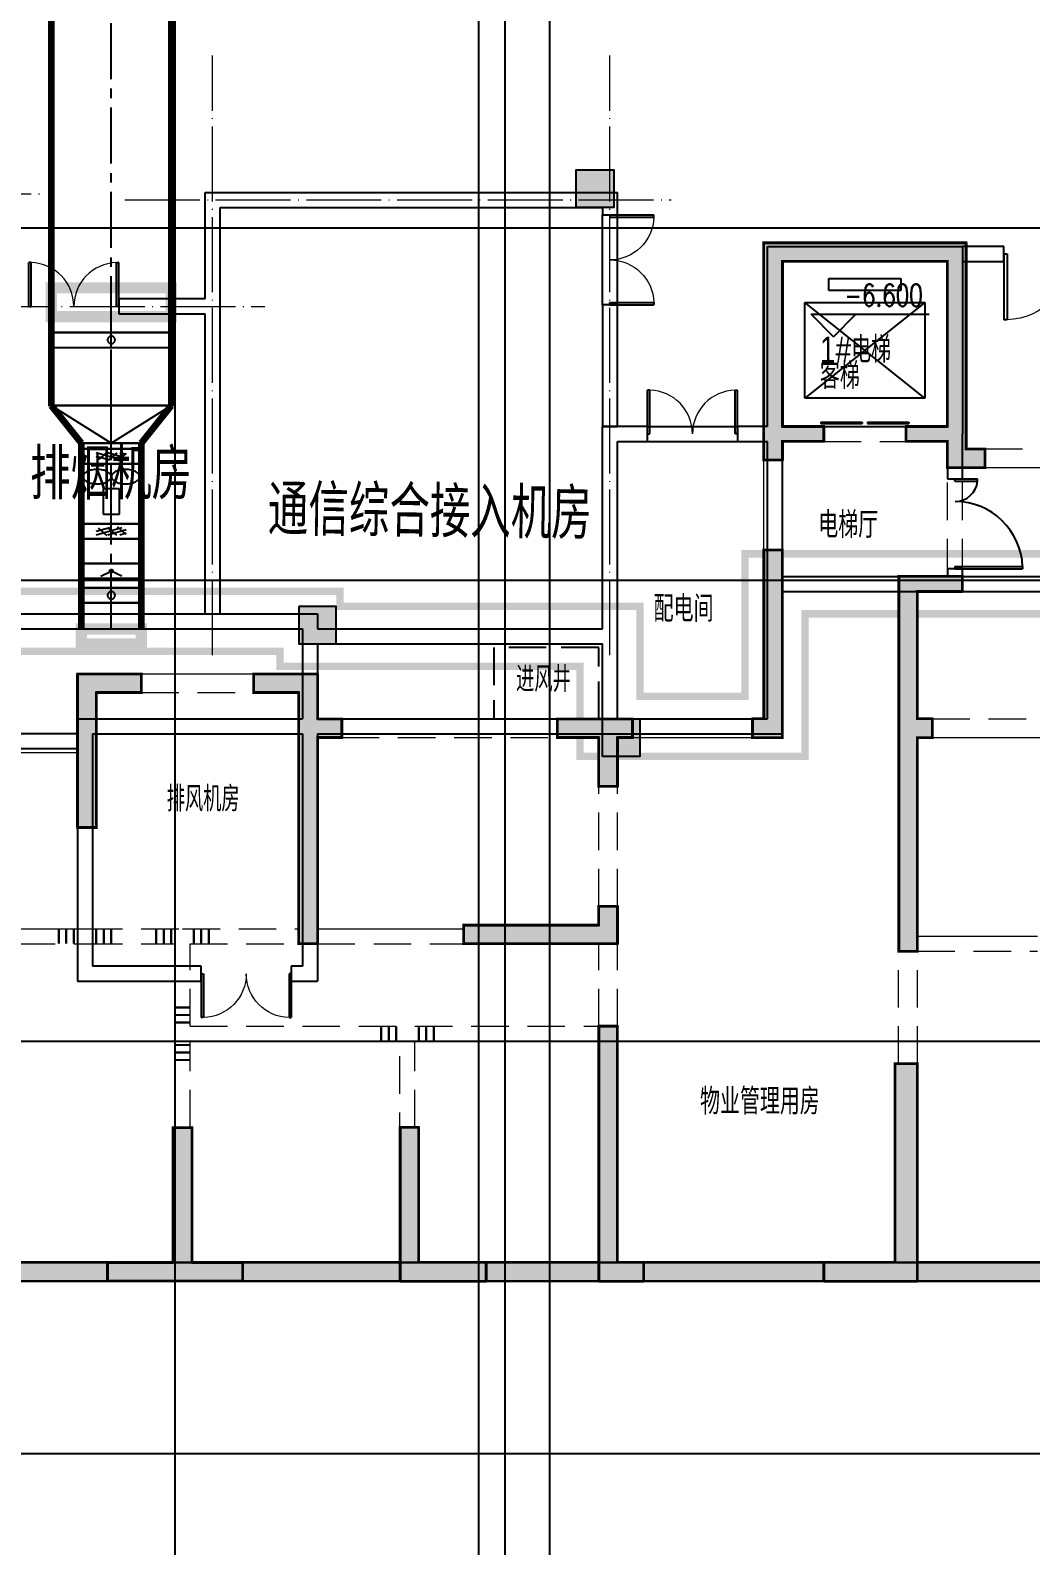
# Model space of a CAD drawing. Extents: x 369444 to 684549, y -549309 to 575337.
# Drawn here: x 491944 to 505285, y 63930 to 84140 of the extents above; entities that cross this region are included whole.
import ezdxf

# ---------------------------------------------------------------- set-up
doc = ezdxf.new("R2010")
doc.units = 0
doc.header["$LTSCALE"] = 1000
doc.header["$MEASUREMENT"] = 0
for name, pattern in [('__DASH', [0.35, 0.25, -0.1]), ('CENTER2', [1.125, 0.75, -0.125, 0.125, -0.125]), ('DASH', [0.35, 0.25, -0.1]), ('DASHED', [0.75, 0.5, -0.25]), ('DOTE', [2.42, 2, -0.2, 0.02, -0.2])]:
    doc.linetypes.add(name, pattern=pattern)
for name, color, linetype in [('BEAM_CON', 4, 'Continuous'), ('BEAM_SE', 144, 'DASHED'), ('COLUMN', 9, 'Continuous'), ('DIM', 3, 'Continuous'), ('DIM_ELEV', 3, 'Continuous'), ('DOTE', 1, 'Continuous'), ('DUCT-排烟中心线', 5, 'CENTER2'), ('DUCT-排烟法兰', 4, 'Continuous'), ('DUCT-排烟管', 2, 'Continuous'), ('DUCT-排烟管端线', 4, 'Continuous'), ('DUCT-排烟阀门', 7, 'Continuous'), ('EVTR', 2, 'Continuous'), ('HS-A-轮廓线-地下室', 3, 'DASH'), ('PUB_HATCH', 8, 'Continuous'), ('PUB_TEXT', 7, 'Continuous'), ('WALL', 9, 'Continuous'), ('WINDOW', 4, 'Continuous'), ('剪力墙', 3, 'Continuous'), ('文字', 2, 'Continuous'), ('构造柱', 6, 'Continuous'), ('防火分区线', 7, 'Continuous'), ('颜洞口', 1, 'Continuous'), ('风井', 7, 'Continuous'), ('风管标注', 3, 'Continuous')]:
    doc.layers.add(name, color=color, linetype=linetype)
for name, color, linetype, lineweight in [('DOTE2', 122, 'DOTE', 9), ('S_ConcWall', 3, 'Continuous', 35), ('S_SubBeamHoop', 1, 'Continuous', 40), ('TEXT', 7, 'Continuous', 13)]:
    doc.layers.add(name, color=color, linetype=linetype, lineweight=lineweight)
doc.styles.add('_HZTXT', font='txt.shx', dxfattribs={"width": 0.8, "bigfont": 'HZTXT.shx'})
doc.styles.add('_TCH_DIM', font='SIMPLEX', dxfattribs={"bigfont": 'GBCBIG'})
doc.styles.add('HNSJY', font='hnsjy-07.shx', dxfattribs={"width": 0.8, "bigfont": 'hnsjy-hz.shx'})
doc.styles.get("Standard").update_dxf_attribs({"font": 'gbenor.shx', "bigfont": 'gbcbig.shx'})

# ---------------------------------------------------------------- blocks, each defined once
blk = doc.blocks.new('column500')
h = blk.add_hatch(color=0)
h.dxf.hatch_style = 1
h.paths.add_polyline_path([(-216381, -381440), (-215881, -381440), (-215881, -380940), (-216381, -380940)])
at = {"color": 0}
blk.add_lwpolyline([(-216381, -381440), (-215881, -381440), (-215881, -380940), (-216381, -380940)], close=True, dxfattribs=at)
blk = doc.blocks.new('$DorLib2D$00000002')
for p, q in [((-0.5, 0), (-0.5, 0.4875)), ((-0.475, 0.4875), (-0.5, 0.4875)), ((-0.475, 0), (-0.475, 0.4875)), ((0.475, 0), (0.475, 0.4875)), ((0.475, 0.4875), (0.5, 0.4875)), ((0.5, 0), (0.5, 0.4875)), ((-0.5, 0), (-0.475, 0)), ((0.5, 0), (0.475, 0))]:
    blk.add_line(p, q)
at = {"lineweight": 13}
for centre, start, end in [((-0.4875, 0), 0, 88.53072), ((0.4875, 0), 91.46928, 180)]:
    blk.add_arc(centre, 0.4875, start, end, dxfattribs=at)
blk = doc.blocks.new('A$C36E4408A')
at = {"layer": '剪力墙'}
for points in [[(13350, 11400), (13900, 11400), (13900, 13600), (11700, 13600), (11700, 11400), (12250, 11400), (12250, 11200), (11700, 11200), (11700, 10950), (11450, 10950), (11450, 11400), (11450, 13850), (14150, 13850), (14150, 11400), (14150, 11100), (14400, 11100), (14400, 10850), (14100, 10850), (13900, 10850), (13900, 11200), (13350, 11200)], [(11300, 7250), (11700, 7250), (11700, 9750), (11450, 9750), (11450, 7500), (11300, 7500)], [(13700, 7500), (13500, 7500), (13500, 9200), (14100, 9200), (14100, 9400), (13900, 9400), (13250, 9400), (13250, 7250), (13250, 4500), (13250, 4400), (13500, 4400), (13500, 7250), (13700, 7250)], [(3150, 8100), (3150, 7850), (2550, 7850), (2550, 7050), (2550, 6050), (2300, 6050), (2300, 7050), (2300, 7300), (2300, 8100)], [(5823, 7500), (5823, 7250), (5500, 7250), (5500, 4500), (5250, 4500), (5250, 7250), (5250, 7850), (4650, 7850), (4650, 8100), (5500, 8100), (5500, 7500)], [(9500, 7250), (9500, 6600), (9250, 6600), (9250, 7250), (8700, 7250), (8700, 7500), (9500, 7500), (9700, 7500), (9700, 7250)], [(9500, 4750), (9500, 4500), (9250, 4500), (7450, 4500), (7450, 4750), (9250, 4750), (9250, 5000), (9500, 5000)], [(9500, 250), (9500, 3400), (9250, 3400), (9250, 250), (9250, 0), (9500, 0), (9850, 0), (9850, 250)], [(12250, 0), (13200, 0), (13500, 0), (13500, 250), (13500, 2900), (13200, 2900), (13200, 250), (12250, 250)], [(2700, 0), (2700, 250), (3575, 250), (3575, 2050), (3825, 2050), (3825, 250), (4500, 250), (4500, 0), (3575, 0)], [(6600, 250), (6600, 0), (7750, 0), (7750, 250), (6850, 250), (6850, 2050), (6600, 2050)]]:
    blk.add_hatch(color=0, dxfattribs=at).paths.add_polyline_path(points)
at = {"layer": 'S_ConcWall', "color": 0, "lineweight": 35, "ltscale": 1}
for p, q in [((11450, 13850), (14150, 13850)), ((11450, 11400), (11450, 13850)), ((14150, 13850), (14150, 11400)), ((11700, 13600), (11700, 11400)), ((13900, 13600), (11700, 13600)), ((13900, 11400), (13900, 13600)), ((11450, 10950), (11450, 11400)), ((11700, 11400), (12250, 11400)), ((12250, 11400), (12250, 11200)), ((13350, 11200), (13350, 11400)), ((13350, 11400), (13900, 11400)), ((14150, 11400), (14150, 11100)), ((11700, 11200), (11700, 10950)), ((12250, 11200), (11700, 11200)), ((13900, 11200), (13350, 11200)), ((13900, 10850), (13900, 11200)), ((11700, 10950), (11450, 10950)), ((14150, 11100), (14400, 11100)), ((14400, 11100), (14400, 10850)), ((14100, 10850), (13900, 10850)), ((14400, 10850), (14100, 10850)), ((11450, 9750), (11450, 7500)), ((11700, 9750), (11450, 9750)), ((11700, 7250), (11700, 9750)), ((13250, 9400), (13250, 7250)), ((13900, 9400), (13250, 9400)), ((14100, 9400), (13900, 9400)), ((14100, 9200), (14100, 9400)), ((13500, 9200), (14100, 9200)), ((13500, 7500), (13500, 9200)), ((2300, 8100), (3150, 8100)), ((2300, 7300), (2300, 8100)), ((3150, 8100), (3150, 7850)), ((4650, 8100), (5500, 8100)), ((4650, 7850), (4650, 8100)), ((5500, 8100), (5500, 7500)), ((2550, 7850), (2550, 7050)), ((3150, 7850), (2550, 7850)), ((5250, 7850), (4650, 7850)), ((5250, 7250), (5250, 7850)), ((5500, 7500), (5823, 7500)), ((5823, 7500), (5823, 7250)), ((8700, 7500), (9500, 7500)), ((8700, 7250), (8700, 7500)), ((9500, 7500), (9700, 7500)), ((9700, 7500), (9700, 7250)), ((11300, 7500), (11300, 7250)), ((11450, 7500), (11300, 7500)), ((13700, 7500), (13500, 7500)), ((13700, 7250), (13700, 7500)), ((2300, 7050), (2300, 7300)), ((5250, 4500), (5250, 7250)), ((5500, 7250), (5500, 4500)), ((5823, 7250), (5500, 7250)), ((9250, 7250), (8700, 7250)), ((9250, 6600), (9250, 7250)), ((9700, 7250), (9500, 7250)), ((9500, 7250), (9500, 6600)), ((11300, 7250), (11700, 7250)), ((13250, 7250), (13250, 4500)), ((13500, 7250), (13700, 7250)), ((13500, 4400), (13500, 7250)), ((2300, 6050), (2300, 7050)), ((2550, 7050), (2550, 6050)), ((9500, 6600), (9250, 6600)), ((2550, 6050), (2300, 6050)), ((9250, 5000), (9500, 5000)), ((9250, 4750), (9250, 5000)), ((9500, 5000), (9500, 4750)), ((7450, 4750), (9250, 4750)), ((7450, 4500), (7450, 4750)), ((9500, 4750), (9500, 4500)), ((5500, 4500), (5250, 4500)), ((9250, 4500), (7450, 4500)), ((9500, 4500), (9250, 4500)), ((13250, 4500), (13250, 4400)), ((13250, 4500), (13250, 4500)), ((13250, 4400), (13500, 4400)), ((13500, 4400), (13500, 4400)), ((9250, 3400), (9250, 250)), ((9500, 3400), (9250, 3400)), ((9500, 250), (9500, 3400)), ((13200, 2900), (13200, 250)), ((13500, 2900), (13200, 2900)), ((13500, 250), (13500, 2900)), ((3575, 2050), (3825, 2050)), ((3575, 250), (3575, 2050)), ((3825, 2050), (3825, 250)), ((6600, 2050), (6600, 250)), ((6850, 2050), (6600, 2050)), ((6850, 250), (6850, 2050)), ((2700, 250), (3575, 250)), ((2700, 0), (2700, 250)), ((3825, 250), (4500, 250)), ((4500, 250), (4500, 0)), ((6600, 250), (6600, 0)), ((7750, 250), (6850, 250)), ((7750, 0), (7750, 250)), ((9250, 250), (9250, 0)), ((9850, 250), (9500, 250)), ((9850, 0), (9850, 250)), ((12250, 250), (12250, 0)), ((13200, 250), (12250, 250)), ((13500, 0), (13500, 250)), ((3575, 0), (2700, 0)), ((4500, 0), (3575, 0)), ((6600, 0), (7750, 0)), ((9250, 0), (9500, 0)), ((9500, 0), (9850, 0)), ((12250, 0), (13200, 0)), ((13200, 0), (13500, 0))]:
    blk.add_line(p, q, dxfattribs=at)
blk = doc.blocks.new('$DORLIB2D$00000127')
at = {"color": 0}
for points in [[(-0.533, 0.795), (-0.533, 0.69)], [(-0.033, 0.795), (-0.533, 0.795)], [(-0.033, 0.795), (-0.033, 0.69)], [(0.533, 0.795), (0.033, 0.795)], [(0.033, 0.795), (0.033, 0.69)], [(0.533, 0.795), (0.533, 0.69)], [(-0.033, 0.69), (-0.533, 0.69)], [(0.533, 0.69), (0.033, 0.69)], [(0.5, 0.5), (-0.5, 0.5)]]:
    blk.add_lwpolyline(points, dxfattribs=at)
blk = doc.blocks.new('$DorLib2D$00000225')
at = {"color": 0}
for p, q in [((0.475, -0.001), (0.475, 0.752)), ((0.475, 0.752), (0.5, 0.752)), ((0.5, -0.001), (0.5, 0.752)), ((-0.5, 0), (-0.5, 0.252)), ((-0.475, 0.252), (-0.5, 0.252)), ((-0.475, 0), (-0.475, 0.252)), ((-0.475, 0), (-0.5, 0)), ((0.475, -0.001), (0.5, -0.001))]:
    blk.add_line(p, q, dxfattribs=at)
for centre, radius, start, end in [((0.505, -0.002), 0.755, 92.2493, 179.7238), ((-0.501, 0.003), 0.251, 359.7899, 84.0974)]:
    blk.add_arc(centre, radius, start, end, dxfattribs=at)
blk = doc.blocks.new('N-风管')
at = {"color": 0}
for p, q in [((38489328580.667877, 3905172829.918405, 3000.000008), (38489328580.667877, 3905172029.918405, 3000.000008)), ((38489329380.667877, 3905172829.918405, 3000.000008), (38489328580.667877, 3905172829.918405, 3000.000008)), ((38489329380.667877, 3905172029.918405, 3000.000008), (38489329380.667877, 3905172829.918405, 3000.000008)), ((38489328980.667877, 3905172500.282581, 3000.000008), (38489328980.667877, 3905172660.714088, 3000.000008)), ((38489328872.924133, 3905172500.282581, 3000.000008), (38489328872.924133, 3905172158.334398, 3000.000008)), ((38489329088.411629, 3905172500.282581, 3000.000008), (38489328872.924133, 3905172500.282581, 3000.000008)), ((38489329088.411629, 3905172158.334398, 3000.000008), (38489329088.411629, 3905172500.282581, 3000.000008)), ((38489328872.924133, 3905172158.334398, 3000.000008), (38489329088.411629, 3905172158.334398, 3000.000008)), ((38489328580.667877, 3905172029.918405, 3000.000008), (38489329380.667877, 3905172029.918405, 3000.000008))]:
    blk.add_line(p, q, dxfattribs=at)
for centre, major_axis, ratio, start_param, end_param in [((38489328717.685623, 3905172607.406518, 3000.000008), (-103.797526, 88.234787), 0.9999998646, -0.3960780331, 0.0206755078), ((38489328761.315086, 3905172521.55546, 3000.000008), (-72.911688, 220.807289), 0.9999996892, -0.1114584501, 0.1512533243), ((38489328790.049477, 3905172385.052118, 3000.000008), (-10.42252, 371.882687), 0.9999999191, -0.0280190341, 0.1794550407), ((38489328790.049477, 3905172385.052118, 3000.000008), (-371.160887, 25.396662), 0.9999998827, 4.5732333702, 4.7807074245), ((38489328818.783867, 3905172521.55546, 3000.000008), (-217.804069, 81.445655), 0.9999996747, 4.600044291, 4.8627559003), ((38489328862.413338, 3905172607.406518, 3000.000008), (-102.717209, 89.490141), 0.9999998291, 4.5421396072, 4.9588929783), ((38489329098.922417, 3905172607.406518, 3000.000008), (102.717208, 89.490141), 0.9999998291, 1.3242923283, 1.7410456994), ((38489329142.551888, 3905172521.55546, 3000.000008), (217.804069, 81.445655), 0.9999996747, 1.4204294068, 1.6831410161), ((38489329171.286278, 3905172385.052118, 3000.000008), (371.160887, 25.396662), 0.9999998827, 1.502477883, 1.7099519372), ((38489329171.286278, 3905172385.052118, 3000.000008), (10.422521, 371.882687), 0.9999999191, -0.1794550402, 0.0280190345), ((38489329200.02066, 3905172521.55546, 3000.000008), (72.911688, 220.807289), 0.9999996892, -0.1512533241, 0.1114584502), ((38489329243.650139, 3905172607.406518, 3000.000008), (103.797526, 88.234787), 0.9999998646, -0.0206755088, 0.3960780322), ((38489328652.282433, 3905172660.714088, 3000.000008), (-47.771673, 20.173988), 0.9999999667, -0.2842753741, 0.3995817051), ((38489328652.282433, 3905172660.714088, 3000.000008), (50.145075, 13.213402), 0.999999968, 2.8839457445, 3.5678028155), ((38489328717.685623, 3905172714.021658, 3000.000008), (98.876179, 93.716623), 0.9999998411, 3.0668351413, 3.4835886948), ((38489328761.315086, 3905172799.872716, 3000.000008), (75.910463, 219.794392), 0.9999996309, 3.0039512987, 3.2666630878), ((38489328790.049477, 3905172936.376059, 3000.000008), (10.422521, 371.882687), 0.9999999191, 2.9621376134, 3.1696116881), ((38489328790.049477, 3905172936.376059, 3000.000008), (371.160887, 25.396662), 0.9999998827, 4.6440705366, 4.8515445908), ((38489328818.783867, 3905172799.872716, 3000.000008), (218.632186, 79.195759), 0.9999997334, 4.5723322481, 4.8350438722), ((38489328862.413338, 3905172714.021658, 3000.000008), (99.639258, 92.904939), 0.9999998553, 4.4321378431, 4.8488912267), ((38489328927.816528, 3905172660.714088, 3000.000008), (7.468083, 51.316176), 0.999999932, -1.4262801091, -0.7424229821), ((38489328927.816528, 3905172660.714088, 3000.000008), (-4.752596, 51.638502), 0.9999999384, 3.9367545198, 4.6206116387), ((38489329033.519234, 3905172660.714088, 3000.000008), (-7.468083, 51.316176), 0.999999932, 0.742422983, 1.42628011), ((38489329033.519234, 3905172660.714088, 3000.000008), (4.752596, 51.638502), 0.9999999384, 1.6625736693, 2.3464307882), ((38489329098.922417, 3905172714.021658, 3000.000008), (-99.639258, 92.904939), 0.9999998553, 1.4342940806, 1.8510474643), ((38489329142.551888, 3905172799.872716, 3000.000008), (-218.632186, 79.195759), 0.9999997334, 1.4481414351, 1.7108530592), ((38489329171.286278, 3905172936.376059, 3000.000008), (-371.160887, 25.396662), 0.9999998827, 1.4316407166, 1.6391147709), ((38489329171.286278, 3905172936.376059, 3000.000008), (-10.42252, 371.882687), 0.9999999191, 3.1135736195, 3.3210476943), ((38489329200.02066, 3905172799.872716, 3000.000008), (-75.910463, 219.794392), 0.9999996309, 3.0165222196, 3.2792340087), ((38489329243.650139, 3905172714.021658, 3000.000008), (-98.876179, 93.716623), 0.9999998411, 2.7995966126, 3.2163501662), ((38489329309.053322, 3905172660.714088, 3000.000008), (47.771673, 20.173988), 0.9999999667, -0.3995817056, 0.2842753735), ((38489329309.053322, 3905172660.714088, 3000.000008), (-50.145075, 13.213402), 0.999999968, 2.7153824924, 3.3992395635)]:
    blk.add_ellipse(centre, major_axis=major_axis, ratio=ratio, start_param=start_param, end_param=end_param, dxfattribs=at)
for p in [(38489328980.667877, 3905172829.918405, 3000.000008), (38489328980.667877, 3905172029.918405, 3000.000008)]:
    blk.add_point(p, dxfattribs=at)
at = {"layer": 'DUCT-排烟中心线', "color": 0}
for p, q in [((38489328980.667877, 3905174585.50429), (38489328980.578842, 3905185370.373412)), ((38489328980.667877, 3905173608.64806), (38489328980.667877, 3905174585.30429)), ((38489328980.667877, 3905173108.64806), (38489328980.667877, 3905173608.64806)), ((38489328980.667877, 3905170630.369677), (38489328980.667877, 3905173108.64806)), ((38489328980.667877, 3905171829.918405), (38489328980.667877, 3905172829.918405)), ((38489328980.667877, 3905171178.311012), (38489328980.667877, 3905171301.713171))]:
    blk.add_line(p, q, dxfattribs=at)
at = {"layer": 'DUCT-排烟法兰', "color": 0}
for p, q in [((38489329820.667877, 3905174585.40429), (38489328140.667877, 3905174585.40429)), ((38489329820.667877, 3905173608.74806), (38489328140.667877, 3905173608.74806)), ((38489329410.667877, 3905173108.54806), (38489328550.667877, 3905173108.54806)), ((38489329410.667877, 3905173030.018405), (38489328550.667877, 3905173030.018405)), ((38489329410.667877, 3905173030.018405), (38489328550.667877, 3905173030.018405)), ((38489329410.667877, 3905172829.818405), (38489328550.667877, 3905172829.818405)), ((38489329410.667877, 3905172829.818405), (38489328550.667877, 3905172829.818405)), ((38489329410.667877, 3905172029.818405), (38489328550.667877, 3905172029.818405)), ((38489329410.667877, 3905171829.818405), (38489328550.667877, 3905171829.818405)), ((38489329410.667877, 3905171501.813171), (38489328550.667877, 3905171501.813171)), ((38489329410.667877, 3905171301.613172), (38489328550.667877, 3905171301.613172)), ((38489329410.667877, 3905171301.613172), (38489328550.667877, 3905171301.613172)), ((38489329410.667877, 3905171178.411012), (38489328550.667877, 3905171178.411012)), ((38489329410.667877, 3905171178.411012), (38489328550.667877, 3905171178.411012)), ((38489329410.667877, 3905170978.211012), (38489328550.667877, 3905170978.211012)), ((38489329410.667877, 3905170978.211012), (38489328550.667877, 3905170978.211012))]:
    blk.add_line(p, q, dxfattribs=at)
at = {"layer": 'DUCT-排烟管', "color": 0}
for q in [(38489328180.667877, 3905173608.64806), (38489329780.667877, 3905173608.64806)]:
    blk.add_line((38489328980.667877, 3905173108.64806), q, dxfattribs=at)
at = {"layer": 'DUCT-排烟管', "color": 0, "const_width": 90}
for points in [[(38489328180.578842, 3905185370.366807), (38489328180.667877, 3905174585.497685)], [(38489329780.667877, 3905174585.510894), (38489329780.578842, 3905185370.380016)], [(38489328180.667877, 3905174585.30429), (38489328180.667877, 3905173608.64806)], [(38489328180.667877, 3905174385.30429), (38489328180.667877, 3905174585.30429)], [(38489329780.667877, 3905173608.64806), (38489329780.667877, 3905174585.30429)], [(38489329780.667877, 3905174585.30429), (38489329780.667877, 3905174385.30429)], [(38489328580.667877, 3905173108.64806), (38489328180.667877, 3905173608.64806)], [(38489329380.667877, 3905173108.64806), (38489329780.667877, 3905173608.64806)], [(38489328580.667877, 3905173108.64806), (38489328580.667877, 3905170630.369677)], [(38489329380.667877, 3905170630.369677), (38489329380.667877, 3905173108.64806)], [(38489328580.667877, 3905172829.918405), (38489328580.667877, 3905173029.918405)], [(38489329380.667877, 3905173029.918405), (38489329380.667877, 3905172829.918405)], [(38489328580.667877, 3905172829.918405), (38489328580.667877, 3905171829.918405)], [(38489329380.667877, 3905171829.918405), (38489329380.667877, 3905172829.918405)], [(38489328580.667877, 3905171829.918405), (38489328580.667877, 3905172029.918405)], [(38489329380.667877, 3905172029.918405), (38489329380.667877, 3905171829.918405)], [(38489328580.667877, 3905171301.713171), (38489328580.667877, 3905171501.713171)], [(38489329380.667877, 3905171501.713171), (38489329380.667877, 3905171301.713171)], [(38489328580.667877, 3905171301.713171), (38489328580.667877, 3905171178.311012)], [(38489329380.667877, 3905171178.311012), (38489329380.667877, 3905171301.713171)], [(38489328580.667877, 3905170978.311012), (38489328580.667877, 3905171178.311012)], [(38489329380.667877, 3905171178.311012), (38489329380.667877, 3905170978.311012)]]:
    blk.add_lwpolyline(points, dxfattribs=at)
at = {"layer": 'DUCT-排烟管端线', "color": 0}
for p, q in [((38489328180.667877, 3905174585.497685), (38489329780.667877, 3905174585.510894)), ((38489329780.667877, 3905174585.30429), (38489328180.667877, 3905174585.30429)), ((38489328180.667877, 3905174585.30429), (38489329780.667877, 3905174585.30429)), ((38489328180.667877, 3905174385.30429), (38489329780.667877, 3905174385.30429)), ((38489328180.667877, 3905173608.64806), (38489329780.667877, 3905173608.64806)), ((38489329780.667877, 3905173608.64806), (38489328180.667877, 3905173608.64806)), ((38489328580.667877, 3905173108.64806), (38489329380.667877, 3905173108.64806)), ((38489329380.667877, 3905173108.64806), (38489328580.667877, 3905173108.64806)), ((38489328580.667877, 3905173029.918405), (38489329380.667877, 3905173029.918405)), ((38489328580.667877, 3905172829.918405), (38489329380.667877, 3905172829.918405)), ((38489329380.667877, 3905172829.918405), (38489328580.667877, 3905172829.918405)), ((38489328580.667877, 3905172029.918405), (38489329380.667877, 3905172029.918405)), ((38489328580.667877, 3905171829.918405), (38489329380.667877, 3905171829.918405)), ((38489328580.667877, 3905171829.918405), (38489329380.667877, 3905171829.918405)), ((38489328580.667877, 3905171501.713171), (38489329380.667877, 3905171501.713171)), ((38489328580.667877, 3905171301.713171), (38489329380.667877, 3905171301.713171)), ((38489329380.667877, 3905171301.713171), (38489328580.667877, 3905171301.713171)), ((38489328580.667877, 3905171178.311012), (38489329380.667877, 3905171178.311012)), ((38489328580.667877, 3905171178.311012), (38489329380.667877, 3905171178.311012)), ((38489328580.667877, 3905170978.311012), (38489329380.667877, 3905170978.311012)), ((38489328580.667877, 3905170630.369677), (38489329380.667877, 3905170630.369677))]:
    blk.add_line(p, q, dxfattribs=at)
at = {"layer": 'DUCT-排烟阀门', "color": 0}
for p, q in [((38489328962.26165, 3905174531.793114), (38489328956.580193, 3905174529.119624)), ((38489328968.233383, 3905174533.733448), (38489328962.26165, 3905174531.793114)), ((38489328974.401207, 3905174534.910025), (38489328968.233383, 3905174533.733448)), ((38489328980.667877, 3905174535.30429), (38489328974.401207, 3905174534.910025)), ((38489328980.667877, 3905174397.80429), (38489328980.667877, 3905174572.80429)), ((38489328986.93454, 3905174534.910025), (38489328980.667877, 3905174535.30429)), ((38489328993.102371, 3905174533.733448), (38489328986.93454, 3905174534.910025)), ((38489328999.074097, 3905174531.793114), (38489328993.102371, 3905174533.733448)), ((38489329004.755562, 3905174529.119624), (38489328999.074097, 3905174531.793114)), ((38489328931.553513, 3905174494.673356), (38489328930.766541, 3905174488.443816)), ((38489328930.766541, 3905174488.443816), (38489328930.766541, 3905174482.164764)), ((38489328930.766541, 3905174482.164764), (38489328931.553513, 3905174475.935224)), ((38489328933.115051, 3905174500.75514), (38489328931.553513, 3905174494.673356)), ((38489328931.553513, 3905174475.935224), (38489328933.115051, 3905174469.85344)), ((38489328935.426521, 3905174506.593255), (38489328933.115051, 3905174500.75514)), ((38489328933.115051, 3905174469.85344), (38489328935.426521, 3905174464.015326)), ((38489328938.451477, 3905174512.09563), (38489328935.426521, 3905174506.593255)), ((38489328935.426521, 3905174464.015326), (38489328938.451477, 3905174458.51295)), ((38489328942.142212, 3905174517.175489), (38489328938.451477, 3905174512.09563)), ((38489328938.451477, 3905174458.51295), (38489328942.142212, 3905174453.433091)), ((38489328946.440521, 3905174521.752721), (38489328942.142212, 3905174517.175489)), ((38489328942.142212, 3905174453.433091), (38489328946.440521, 3905174448.855858)), ((38489328951.278618, 3905174525.75514), (38489328946.440521, 3905174521.752721)), ((38489328946.440521, 3905174448.855858), (38489328951.278618, 3905174444.85344)), ((38489328956.580193, 3905174529.119624), (38489328951.278618, 3905174525.75514)), ((38489328951.278618, 3905174444.85344), (38489328956.580193, 3905174441.488956)), ((38489328956.580193, 3905174441.488956), (38489328962.26165, 3905174438.815465)), ((38489328962.26165, 3905174438.815465), (38489328968.233383, 3905174436.875132)), ((38489328968.233383, 3905174436.875132), (38489328974.401207, 3905174435.698555)), ((38489328974.401207, 3905174435.698555), (38489328980.667877, 3905174435.30429)), ((38489328980.667877, 3905174435.30429), (38489328986.93454, 3905174435.698555)), ((38489328986.93454, 3905174435.698555), (38489328993.102371, 3905174436.875132)), ((38489328993.102371, 3905174436.875132), (38489328999.074097, 3905174438.815465)), ((38489328999.074097, 3905174438.815465), (38489329004.755562, 3905174441.488955)), ((38489329010.057137, 3905174525.755139), (38489329004.755562, 3905174529.119624)), ((38489329004.755562, 3905174441.488955), (38489329010.057137, 3905174444.85344)), ((38489329014.895233, 3905174521.752721), (38489329010.057137, 3905174525.755139)), ((38489329010.057137, 3905174444.85344), (38489329014.895233, 3905174448.855858)), ((38489329019.193542, 3905174517.175489), (38489329014.895233, 3905174521.752721)), ((38489329014.895233, 3905174448.855858), (38489329019.193542, 3905174453.43309)), ((38489329022.88427, 3905174512.095629), (38489329019.193542, 3905174517.175489)), ((38489329019.193542, 3905174453.43309), (38489329022.88427, 3905174458.51295)), ((38489329025.909233, 3905174506.593254), (38489329022.88427, 3905174512.095629)), ((38489329022.88427, 3905174458.51295), (38489329025.909233, 3905174464.015325)), ((38489329028.220703, 3905174500.755139), (38489329025.909233, 3905174506.593254)), ((38489329025.909233, 3905174464.015325), (38489329028.220703, 3905174469.85344)), ((38489329029.782242, 3905174494.673356), (38489329028.220703, 3905174500.755139)), ((38489329028.220703, 3905174469.85344), (38489329029.782242, 3905174475.935224)), ((38489329030.569206, 3905174488.443816), (38489329029.782242, 3905174494.673356)), ((38489329029.782242, 3905174475.935224), (38489329030.569206, 3905174482.164763)), ((38489329030.569206, 3905174482.164763), (38489329030.569206, 3905174488.443816)), ((38489329119.838547, 3905172879.918405), (38489328780.667877, 3905172977.828545)), ((38489328959.838547, 3905172879.918405), (38489328780.667877, 3905172931.640523)), ((38489328925.471893, 3905172988.04341), (38489328810.001839, 3905172888.04341)), ((38489329180.667877, 3905172908.546513), (38489328933.428391, 3905172979.918405)), ((38489329054.969261, 3905172979.918405), (38489328939.499207, 3905172879.918405)), ((38489329177.506393, 3905172968.311254), (38489329062.036339, 3905172868.311254)), ((38489329180.667877, 3905172954.734534), (38489329093.428391, 3905172979.918405)), ((38489329119.838547, 3905171979.918405), (38489328780.667877, 3905171882.008265)), ((38489328959.838547, 3905171979.918405), (38489328780.667877, 3905171928.196287)), ((38489328925.471893, 3905171871.7934), (38489328810.001839, 3905171971.7934)), ((38489329180.667877, 3905171951.290298), (38489328933.428391, 3905171879.918405)), ((38489329054.969261, 3905171879.918405), (38489328939.499207, 3905171979.918405)), ((38489329177.506393, 3905171891.525556), (38489329062.036339, 3905171991.525556)), ((38489329180.667877, 3905171905.102276), (38489329093.428391, 3905171879.918405)), ((38489328840.667877, 3905171331.713171), (38489328980.667877, 3905171401.713171)), ((38489328958.604179, 3905171403.757658), (38489328959.355537, 3905171407.777041)), ((38489328958.604179, 3905171399.668653), (38489328958.604179, 3905171403.757658)), ((38489328959.355537, 3905171395.649271), (38489328958.604179, 3905171399.668653)), ((38489328959.355537, 3905171407.777041), (38489328960.832657, 3905171411.589926)), ((38489328960.832657, 3905171391.836389), (38489328959.355537, 3905171395.649271)), ((38489328960.832657, 3905171411.589926), (38489328962.985237, 3905171415.06647)), ((38489328962.985237, 3905171388.359848), (38489328960.832657, 3905171391.836389)), ((38489328962.985237, 3905171415.06647), (38489328965.739983, 3905171418.088283)), ((38489328965.739983, 3905171385.338039), (38489328962.985237, 3905171388.359848)), ((38489328965.66172, 3905171401.713164), (38489328965.950058, 3905171404.640721)), ((38489328965.950058, 3905171398.785608), (38489328965.66172, 3905171401.713164)), ((38489328965.739983, 3905171418.088283), (38489328969.003067, 3905171420.552461)), ((38489328969.003067, 3905171382.873865), (38489328965.739983, 3905171385.338039)), ((38489328965.950058, 3905171404.640721), (38489328966.803993, 3905171407.455773)), ((38489328966.803993, 3905171395.970556), (38489328965.950058, 3905171398.785608)), ((38489328966.803993, 3905171407.455773), (38489328968.190712, 3905171410.050141)), ((38489328968.190712, 3905171393.37619), (38489328966.803993, 3905171395.970556)), ((38489328968.190712, 3905171410.050141), (38489328970.056923, 3905171412.324123)), ((38489328970.056923, 3905171391.102209), (38489328968.190712, 3905171393.37619)), ((38489328969.003067, 3905171420.552461), (38489328972.663406, 3905171422.375091)), ((38489328972.663406, 3905171381.051241), (38489328969.003067, 3905171382.873865)), ((38489328969.947746, 3905171401.202511), (38489328970.04483, 3905171403.240537)), ((38489328970.238121, 3905171399.182942), (38489328969.947746, 3905171401.202511)), ((38489328970.04483, 3905171403.240537), (38489328970.525864, 3905171405.22336)), ((38489328970.056923, 3905171412.324123), (38489328972.330902, 3905171414.190333)), ((38489328972.330902, 3905171389.236001), (38489328970.056923, 3905171391.102209)), ((38489328970.905449, 3905171397.254822), (38489328970.238121, 3905171399.182942)), ((38489328970.525864, 3905171405.22336), (38489328971.373444, 3905171407.079316)), ((38489328971.925613, 3905171395.487838), (38489328970.905449, 3905171397.254822)), ((38489328971.373444, 3905171407.079316), (38489328972.556961, 3905171408.741325)), ((38489328973.261749, 3905171393.945854), (38489328971.925613, 3905171395.487838)), ((38489328972.330902, 3905171414.190333), (38489328974.92527, 3905171415.577053)), ((38489328974.92527, 3905171387.849285), (38489328972.330902, 3905171389.236001)), ((38489328972.556961, 3905171408.741325), (38489328974.033623, 3905171410.149318)), ((38489328972.663406, 3905171422.375091), (38489328976.596313, 3905171423.494102)), ((38489328976.596313, 3905171379.932235), (38489328972.663406, 3905171381.051241)), ((38489328974.865562, 3905171392.684601), (38489328973.261749, 3905171393.945854)), ((38489328974.033623, 3905171410.149318), (38489328975.750061, 3905171411.252407)), ((38489328976.679092, 3905171391.749664), (38489328974.865562, 3905171392.684601)), ((38489328974.92527, 3905171415.577053), (38489328977.740318, 3905171416.430991)), ((38489328977.740318, 3905171386.995349), (38489328974.92527, 3905171387.849285)), ((38489328975.750061, 3905171411.252407), (38489328977.644241, 3905171412.010723)), ((38489328976.596313, 3905171423.494102), (38489328980.667877, 3905171423.871391)), ((38489328980.667877, 3905171379.554952), (38489328976.596313, 3905171379.932235)), ((38489328978.63678, 3905171391.174834), (38489328976.679092, 3905171391.749664)), ((38489328977.644241, 3905171412.010723), (38489328979.647713, 3905171412.396859)), ((38489328977.740318, 3905171416.430991), (38489328980.667877, 3905171416.719331)), ((38489328980.667877, 3905171386.707012), (38489328977.740318, 3905171386.995349)), ((38489328980.667877, 3905171390.980887), (38489328978.63678, 3905171391.174834)), ((38489328979.647713, 3905171412.396859), (38489328981.688049, 3905171412.396859)), ((38489328980.667877, 3905171423.871391), (38489328984.739441, 3905171423.494108)), ((38489328980.667877, 3905171416.719331), (38489328983.595444, 3905171416.430994)), ((38489329120.667877, 3905171331.713171), (38489328980.667877, 3905171401.713171)), ((38489328982.698967, 3905171391.174833), (38489328980.667877, 3905171390.980887)), ((38489328983.595444, 3905171386.995352), (38489328980.667877, 3905171386.707012)), ((38489328984.739441, 3905171379.93224), (38489328980.667877, 3905171379.554952)), ((38489328981.688049, 3905171412.396859), (38489328983.691513, 3905171412.010722)), ((38489328984.656662, 3905171391.749662), (38489328982.698967, 3905171391.174833)), ((38489328983.595444, 3905171416.430994), (38489328986.410477, 3905171415.577058)), ((38489328986.410477, 3905171387.84929), (38489328983.595444, 3905171386.995352)), ((38489328983.691513, 3905171412.010722), (38489328985.585693, 3905171411.252405)), ((38489328986.470192, 3905171392.684598), (38489328984.656662, 3905171391.749662)), ((38489328984.739441, 3905171423.494108), (38489328988.672348, 3905171422.375102)), ((38489328988.672348, 3905171381.051252), (38489328984.739441, 3905171379.93224)), ((38489328985.585693, 3905171411.252405), (38489328987.302132, 3905171410.149315)), ((38489328986.410477, 3905171415.577058), (38489328989.004852, 3905171414.190341)), ((38489328989.004852, 3905171389.23601), (38489328986.410477, 3905171387.84929)), ((38489328988.074013, 3905171393.94585), (38489328986.470192, 3905171392.684598)), ((38489328987.302132, 3905171410.149315), (38489328988.778793, 3905171408.741321)), ((38489328989.410141, 3905171395.487834), (38489328988.074013, 3905171393.94585)), ((38489328988.672348, 3905171422.375102), (38489328992.33268, 3905171420.552478)), ((38489328992.33268, 3905171382.873882), (38489328988.672348, 3905171381.051252)), ((38489328988.778793, 3905171408.741321), (38489328989.962311, 3905171407.079311)), ((38489328989.004852, 3905171414.190341), (38489328991.278831, 3905171412.324134)), ((38489328991.278831, 3905171391.10222), (38489328989.004852, 3905171389.23601)), ((38489328990.430313, 3905171397.254817), (38489328989.410141, 3905171395.487834)), ((38489328989.962311, 3905171407.079311), (38489328990.809898, 3905171405.223355)), ((38489328991.097633, 3905171399.182937), (38489328990.430313, 3905171397.254817)), ((38489328990.809898, 3905171405.223355), (38489328991.290916, 3905171403.240532)), ((38489328991.388008, 3905171401.202507), (38489328991.097633, 3905171399.182937)), ((38489328991.278831, 3905171412.324134), (38489328993.145042, 3905171410.050153)), ((38489328993.145042, 3905171393.376202), (38489328991.278831, 3905171391.10222)), ((38489328991.290916, 3905171403.240532), (38489328991.388008, 3905171401.202507)), ((38489328992.33268, 3905171420.552478), (38489328995.595772, 3905171418.088304)), ((38489328995.595772, 3905171385.33806), (38489328992.33268, 3905171382.873882)), ((38489328993.145042, 3905171410.050153), (38489328994.531761, 3905171407.455787)), ((38489328994.531761, 3905171395.97057), (38489328993.145042, 3905171393.376202)), ((38489328994.531761, 3905171407.455787), (38489328995.385696, 3905171404.640735)), ((38489328995.385696, 3905171398.785622), (38489328994.531761, 3905171395.97057)), ((38489328995.385696, 3905171404.640735), (38489328995.674026, 3905171401.713179)), ((38489328995.674026, 3905171401.713179), (38489328995.385696, 3905171398.785622)), ((38489328995.595772, 3905171418.088304), (38489328998.350517, 3905171415.066495)), ((38489328998.350517, 3905171388.359873), (38489328995.595772, 3905171385.33806)), ((38489328998.350517, 3905171415.066495), (38489329000.503098, 3905171411.589954)), ((38489329000.503098, 3905171391.836417), (38489328998.350517, 3905171388.359873)), ((38489329000.503098, 3905171411.589954), (38489329001.980217, 3905171407.777071)), ((38489329001.980217, 3905171395.649302), (38489329000.503098, 3905171391.836417)), ((38489329001.980217, 3905171407.777071), (38489329002.731583, 3905171403.75769)), ((38489329002.731583, 3905171399.668685), (38489329001.980217, 3905171395.649302)), ((38489329002.731583, 3905171403.75769), (38489329002.731583, 3905171399.668685)), ((38489328935.426521, 3905171099.599977), (38489328933.115051, 3905171093.761862)), ((38489328938.451477, 3905171105.102352), (38489328935.426521, 3905171099.599977)), ((38489328942.142212, 3905171110.182211), (38489328938.451477, 3905171105.102352)), ((38489328946.440521, 3905171114.759443), (38489328942.142212, 3905171110.182211)), ((38489328951.278618, 3905171118.761862), (38489328946.440521, 3905171114.759443)), ((38489328956.580193, 3905171122.126346), (38489328951.278618, 3905171118.761862)), ((38489328962.26165, 3905171124.799836), (38489328956.580193, 3905171122.126346)), ((38489328968.233383, 3905171126.74017), (38489328962.26165, 3905171124.799836)), ((38489328974.401207, 3905171127.916747), (38489328968.233383, 3905171126.74017)), ((38489328980.667877, 3905171128.311012), (38489328974.401207, 3905171127.916747)), ((38489328980.667877, 3905170990.811012), (38489328980.667877, 3905171165.811012)), ((38489328986.93454, 3905171127.916747), (38489328980.667877, 3905171128.311012)), ((38489328993.102371, 3905171126.74017), (38489328986.93454, 3905171127.916747)), ((38489328999.074097, 3905171124.799836), (38489328993.102371, 3905171126.74017)), ((38489329004.755562, 3905171122.126346), (38489328999.074097, 3905171124.799836)), ((38489329010.057137, 3905171118.761861), (38489329004.755562, 3905171122.126346)), ((38489329014.895233, 3905171114.759443), (38489329010.057137, 3905171118.761861)), ((38489329019.193542, 3905171110.182211), (38489329014.895233, 3905171114.759443)), ((38489329022.88427, 3905171105.102351), (38489329019.193542, 3905171110.182211)), ((38489329025.909233, 3905171099.599976), (38489329022.88427, 3905171105.102351)), ((38489329028.220703, 3905171093.761861), (38489329025.909233, 3905171099.599976)), ((38489328931.553513, 3905171087.680078), (38489328930.766541, 3905171081.450538)), ((38489328930.766541, 3905171081.450538), (38489328930.766541, 3905171075.171486)), ((38489328930.766541, 3905171075.171486), (38489328931.553513, 3905171068.941946)), ((38489328933.115051, 3905171093.761862), (38489328931.553513, 3905171087.680078)), ((38489328931.553513, 3905171068.941946), (38489328933.115051, 3905171062.860162)), ((38489328933.115051, 3905171062.860162), (38489328935.426521, 3905171057.022048)), ((38489328935.426521, 3905171057.022048), (38489328938.451477, 3905171051.519672)), ((38489328938.451477, 3905171051.519672), (38489328942.142212, 3905171046.439813)), ((38489328942.142212, 3905171046.439813), (38489328946.440521, 3905171041.86258)), ((38489328946.440521, 3905171041.86258), (38489328951.278618, 3905171037.860162)), ((38489328951.278618, 3905171037.860162), (38489328956.580193, 3905171034.495678)), ((38489328956.580193, 3905171034.495678), (38489328962.26165, 3905171031.822187)), ((38489328962.26165, 3905171031.822187), (38489328968.233383, 3905171029.881854)), ((38489328968.233383, 3905171029.881854), (38489328974.401207, 3905171028.705277)), ((38489328974.401207, 3905171028.705277), (38489328980.667877, 3905171028.311012)), ((38489328980.667877, 3905171028.311012), (38489328986.93454, 3905171028.705276)), ((38489328986.93454, 3905171028.705276), (38489328993.102371, 3905171029.881854)), ((38489328993.102371, 3905171029.881854), (38489328999.074097, 3905171031.822187)), ((38489328999.074097, 3905171031.822187), (38489329004.755562, 3905171034.495677)), ((38489329004.755562, 3905171034.495677), (38489329010.057137, 3905171037.860162)), ((38489329010.057137, 3905171037.860162), (38489329014.895233, 3905171041.86258)), ((38489329014.895233, 3905171041.86258), (38489329019.193542, 3905171046.439812)), ((38489329019.193542, 3905171046.439812), (38489329022.88427, 3905171051.519672)), ((38489329022.88427, 3905171051.519672), (38489329025.909233, 3905171057.022047)), ((38489329025.909233, 3905171057.022047), (38489329028.220703, 3905171062.860162)), ((38489329029.782242, 3905171087.680078), (38489329028.220703, 3905171093.761861)), ((38489329028.220703, 3905171062.860162), (38489329029.782242, 3905171068.941946)), ((38489329030.569206, 3905171081.450538), (38489329029.782242, 3905171087.680078)), ((38489329029.782242, 3905171068.941946), (38489329030.569206, 3905171075.171485)), ((38489329030.569206, 3905171075.171485), (38489329030.569206, 3905171081.450538))]:
    blk.add_line(p, q, dxfattribs=at)
at = {"layer": '颜洞口', "color": 0, "const_width": 150}
for points in [[(38489329780.663406, 3905174794.722721), (38489328180.672653, 3905174794.722721), (38489328180.672653, 3905175179.580025), (38489329780.663406, 3905175179.580025)], [(38489328580.667877, 3905170630.369677), (38489329380.667877, 3905170630.369677), (38489329380.667877, 3905170430.369677), (38489328580.667877, 3905170430.369677)]]:
    blk.add_lwpolyline(points, close=True, dxfattribs=at)
blk = doc.blocks.new('2#梁图')
at = {"layer": 'BEAM_CON', "color": 0, "lineweight": 18, "ltscale": 1}
for p, q in [((-544528, 141890), (-543428, 141890)), ((-545328, 140240), (-545328, 141440)), ((-542378, 141340), (-539978, 141340)), ((-545078, 139890), (-543528, 139890)), ((-542678, 139690), (-537678, 139690)), ((-550955, 137990), (-549653, 137990)), ((-549653, 137990), (-548078, 137990)), ((-555778, 137790), (-554478, 137790)), ((-547078, 137740), (-545478, 137740)), ((-543078, 137740), (-537778, 137740)), ((-555778, 137540), (-554478, 137540)), ((-554478, 135190), (-554478, 136890)), ((-556028, 135190), (-554378, 135190)), ((-551278, 135190), (-549328, 135190)), ((-543278, 135090), (-541678, 135090))]:
    blk.add_line(p, q, dxfattribs=at)
at = {"layer": 'BEAM_SE', "color": 0, "lineweight": 18, "ltscale": 1}
for p, q in [((-544528, 141690), (-543428, 141690)), ((-542378, 141590), (-539978, 141590)), ((-545078, 140240), (-545078, 141440)), ((-542878, 139890), (-542878, 141340)), ((-542678, 139890), (-542678, 141340)), ((-542678, 139890), (-537778, 139890)), ((-545078, 139690), (-543528, 139690)), ((-553628, 138340), (-552128, 138340)), ((-547078, 137990), (-545478, 137990)), ((-543078, 137990), (-541678, 137990)), ((-550955, 137740), (-548078, 137740)), ((-547528, 135490), (-547528, 137090)), ((-547278, 135490), (-547278, 137090)), ((-554278, 135190), (-554278, 136540)), ((-554378, 135190), (-553078, 135190)), ((-553078, 135190), (-551528, 135190)), ((-549653, 135190), (-549328, 135190)), ((-556028, 134990), (-554378, 134990)), ((-554378, 134990), (-553178, 134990)), ((-553178, 133790), (-553178, 134990)), ((-552978, 133890), (-552978, 134990)), ((-552978, 134990), (-551528, 134990)), ((-551278, 134990), (-549653, 134990)), ((-549653, 134990), (-549078, 134990)), ((-547528, 133890), (-547528, 134990)), ((-547278, 133890), (-547278, 134990)), ((-543528, 133390), (-543528, 134890)), ((-543278, 133390), (-543278, 134890)), ((-543278, 134890), (-541678, 134890)), ((-552978, 133890), (-547528, 133890)), ((-553178, 132540), (-553178, 133790)), ((-552978, 133690), (-547528, 133690)), ((-552978, 132540), (-552978, 133690)), ((-550178, 132240), (-550178, 133690)), ((-549978, 132540), (-549978, 133690)), ((-556278, 130740), (-554078, 130740)), ((-552278, 130740), (-550178, 130740)), ((-549028, 130740), (-547528, 130740)), ((-546928, 130740), (-544528, 130740)), ((-543278, 130740), (-540278, 130740)), ((-556278, 130490), (-554078, 130490)), ((-552278, 130490), (-550178, 130490)), ((-549028, 130490), (-547528, 130490)), ((-546928, 130490), (-544528, 130490)), ((-543278, 130490), (-540278, 130490))]:
    blk.add_line(p, q, dxfattribs=at)
at = {"layer": 'BEAM_SE', "color": 0, "linetype": 'Continuous', "lineweight": 18, "ltscale": 1}
blk.add_line((-553628, 138590), (-552128, 138590), dxfattribs=at)
at = {"layer": 'DIM', "color": 0, "const_width": 35}
for points in [[(-556278, 130740), (-554078, 130740)], [(-552278, 130740), (-550178, 130740)], [(-549028, 130740), (-547528, 130740)], [(-544528, 130740), (-546928, 130740)], [(-543278, 130740), (-540278, 130740)], [(-556278, 130490), (-554078, 130490)], [(-552278, 130490), (-550178, 130490)], [(-549028, 130490), (-547528, 130490)], [(-546928, 130490), (-544528, 130490)], [(-540278, 130490), (-543278, 130490)]]:
    blk.add_lwpolyline(points, dxfattribs=at)
at = {"layer": 'S_ConcWall', "color": 0, "lineweight": 35, "ltscale": 1, "const_width": 35}
for points in [[(-543428, 141890), (-542878, 141890), (-542878, 144090), (-545078, 144090), (-545078, 141890), (-544528, 141890), (-544528, 141690), (-545078, 141690), (-545078, 141440), (-545328, 141440), (-545328, 141890), (-545328, 144340), (-542628, 144340), (-542628, 141890), (-542628, 141590), (-542378, 141590), (-542378, 141340), (-542678, 141340), (-542878, 141340), (-542878, 141690), (-543428, 141690)], [(-545478, 137740), (-545078, 137740), (-545078, 140240), (-545327, 140240), (-545327, 137990), (-545478, 137990)], [(-543078, 137990), (-543278, 137990), (-543278, 139690), (-542678, 139690), (-542678, 139890), (-542878, 139890), (-543528, 139890), (-543528, 137740), (-543528, 134990), (-543528, 134990), (-543528, 134890), (-543278, 134890), (-543278, 134890), (-543278, 137740), (-543078, 137740)], [(-553628, 138590), (-553628, 138340), (-554228, 138340), (-554228, 137540), (-554228, 136540), (-554478, 136540), (-554478, 137540), (-554478, 137790), (-554478, 138590)], [(-550955, 137990), (-550955, 137740), (-551278, 137740), (-551278, 134990), (-551528, 134990), (-551528, 137740), (-551528, 138340), (-552128, 138340), (-552128, 138590), (-551278, 138590), (-551278, 137990)], [(-547278, 137740), (-547278, 137090), (-547528, 137090), (-547528, 137740), (-548078, 137740), (-548078, 137990), (-547278, 137990), (-547078, 137990), (-547078, 137740)], [(-547278, 135240), (-547278, 134990), (-547528, 134990), (-549328, 134990), (-549328, 135240), (-547528, 135240), (-547528, 135490), (-547278, 135490)], [(-547278, 135240), (-547278, 134990), (-547528, 134990), (-549328, 134990), (-549328, 135240), (-547528, 135240), (-547528, 135490), (-547278, 135490)], [(-547278, 130740), (-547278, 133890), (-547528, 133890), (-547528, 130740), (-547528, 130490), (-547278, 130490), (-546928, 130490), (-546928, 130740)], [(-544528, 130490), (-543578, 130490), (-543278, 130490), (-543278, 130740), (-543278, 133390), (-543578, 133390), (-543578, 130740), (-544528, 130740)], [(-554078, 130490), (-554078, 130740), (-553203, 130740), (-553203, 132540), (-552953, 132540), (-552953, 130740), (-552278, 130740), (-552278, 130490), (-553203, 130490)], [(-550178, 130740), (-550178, 130490), (-549028, 130490), (-549028, 130740), (-549928, 130740), (-549928, 132540), (-550178, 132540)]]:
    blk.add_lwpolyline(points, close=True, dxfattribs=at)
at = {"layer": 'S_SubBeamHoop', "color": 0, "linetype": 'Continuous', "ltscale": 1, "const_width": 30}
for points in [[(-554728, 135190), (-554728, 134990)], [(-554628, 135190), (-554628, 134990)], [(-554528, 135190), (-554528, 134990)], [(-554228, 135190), (-554228, 134990)], [(-554128, 135190), (-554128, 134990)], [(-554028, 135190), (-554028, 134990)], [(-553428, 135190), (-553428, 134990)], [(-553328, 135190), (-553328, 134990)], [(-553228, 135190), (-553228, 134990)], [(-552928, 135190), (-552928, 134990)], [(-552828, 135190), (-552828, 134990)], [(-552728, 135190), (-552728, 134990)], [(-553178, 134140), (-552978, 134140)], [(-553178, 134040), (-552978, 134040)], [(-553178, 133940), (-552978, 133940)], [(-550428, 133890), (-550428, 133690)], [(-550328, 133890), (-550328, 133690)], [(-550228, 133890), (-550228, 133690)], [(-549928, 133890), (-549928, 133690)], [(-549828, 133890), (-549828, 133690)], [(-549728, 133890), (-549728, 133690)], [(-553178, 133640), (-552978, 133640)], [(-553178, 133540), (-552978, 133540)], [(-553178, 133440), (-552978, 133440)]]:
    blk.add_lwpolyline(points, dxfattribs=at)

msp = doc.modelspace()

# ---------------------------------------------------------------- hatches: boundary and pattern name
at = {"layer": 'PUB_HATCH', "linetype": 'ByBlock'}
msp.add_hatch(color=256, dxfattribs=at).paths.add_polyline_path([(526774.5, 67707), (486574.5, 67707), (486824.5, 67457), (526774.5, 67457)])

# ---------------------------------------------------------------- linework, layer by layer
at = {"layer": 'DIM_ELEV'}
for p, q in [((502655.2, 80053.5), (502355.2, 80353.5)), ((502355.2, 80353.5), (503931.7, 80353.5)), ((502655.2, 80053.5), (502955.2, 80353.5))]:
    msp.add_line(p, q, dxfattribs=at)
at = {"layer": 'DOTE', "color": 8}
for p, q in [((497924.5, 59364.2), (497924.5, 476704.8)), ((498874.5, 59364.2), (498874.5, 476704.8)), ((493874.5, 59364.2), (493874.5, 261807)), ((498274.5, 59364.2), (498274.5, 261807))]:
    msp.add_line(p, q, dxfattribs=at)
at = {"layer": 'DOTE', "color": 8, "lineweight": -2}
for p, q in [((377844.4, 81507), (624570.9, 81507)), ((377844.4, 76807), (624570.9, 76807)), ((377844.4, 70657), (624570.9, 70657)), ((377844.4, 65157), (624570.9, 65157))]:
    msp.add_line(p, q, dxfattribs=at)
at = {"layer": 'DOTE2', "linetype": 'DOTE', "ltscale": 0.5}
for points in [[(494374.5, 75807.8), (494374.5, 83805.6)], [(499674.5, 75807.8), (499674.5, 83805.6)], [(483694.7, 81957.8), (492154.4, 81957.8)], [(493205.2, 81878.3), (500491.9, 81878.3)], [(491259.5, 80457), (495072.7, 80457)]]:
    msp.add_lwpolyline(points, dxfattribs=at)
at = {"layer": 'EVTR'}
for p, q in [((502594.5, 80672), (502594.5, 80832)), ((502594.5, 80832), (503554.5, 80832)), ((503554.5, 80672), (502594.5, 80672)), ((503554.5, 80832), (503554.5, 80672)), ((502274.5, 79232), (502274.5, 80512)), ((502274.5, 80512), (503874.5, 80512)), ((503874.5, 80512), (502274.5, 79232)), ((503874.5, 79232), (502274.5, 80512)), ((503874.5, 80512), (503874.5, 79232)), ((503874.5, 79232), (502274.5, 79232))]:
    msp.add_line(p, q, dxfattribs=at)
at = {"layer": 'HS-A-轮廓线-地下室', "lineweight": -2, "ltscale": 8}
msp.add_lwpolyline([(457624.5, 64907), (486824.5, 64907), (486824.5, 67457), (486824.5, 67457), (526874.5, 67457), (526874.5, 72157), (526374.5, 72157), (526374.5, 81778.3), (530774.5, 81778.3), (530774.5, 81778.3), (530774.5, 144857), (535624.5, 144857), (535624.5, 146657), (535624.5, 146657), (535624.5, 146657), (572974.5, 146657)], dxfattribs=at)
at = {"layer": 'HS-A-轮廓线-地下室', "lineweight": -2, "ltscale": 6}
msp.add_lwpolyline([(486824.5, 67457), (517474.5, 67457)], dxfattribs=at)
at = {"layer": 'WALL', "linetype": 'ByBlock'}
for p, q in [((494274.5, 81978.3), (499774.5, 81978.3)), ((494274.5, 80557), (494274.5, 81978.3)), ((499774.5, 81678.3), (499774.5, 81978.3)), ((494474.5, 81778.3), (499574.5, 81778.3)), ((494474.5, 80457), (494474.5, 81778.3)), ((499574.5, 81778.3), (499574.5, 81678.3)), ((499574.5, 81678.3), (499774.5, 81678.3)), ((494274.5, 80557), (493124.5, 80557)), ((493124.5, 80557), (493124.5, 80357)), ((494474.5, 76357), (494474.5, 80457)), ((499774.5, 80478.3), (499574.5, 80478.3)), ((499574.5, 80478.3), (499574.5, 78857)), ((499774.5, 78857), (499774.5, 80478.3)), ((493124.5, 80357), (494274.5, 80357)), ((494274.5, 76357), (494274.5, 80357)), ((499574.5, 78857), (499774.5, 78857)), ((494274.5, 76357), (494474.5, 76357)), ((526774.5, 67707), (486574.5, 67707)), ((526774.5, 67457), (486824.5, 67457))]:
    msp.add_line(p, q, dxfattribs=at)
at = {"layer": 'WALL'}
for p, q in [((501774.5, 81257), (504374.5, 81257)), ((501774.5, 78857), (501774.5, 81257)), ((504374.5, 81257), (504374.5, 78757)), ((504924.5, 81257), (504374.5, 81257)), ((504374.5, 81257), (504374.5, 81057)), ((504924.5, 81057), (504924.5, 81257)), ((501974.5, 81057), (504174.5, 81057)), ((501974.5, 78857), (501974.5, 81057)), ((504174.5, 81057), (504174.5, 78857)), ((504374.5, 81057), (504924.5, 81057)), ((500174.5, 78857), (499574.5, 78857)), ((499574.5, 76157), (499574.5, 78857)), ((500174.5, 78657), (500174.5, 78857)), ((501774.5, 78857), (501374.5, 78857)), ((501374.5, 78857), (501374.5, 78657)), ((502524.5, 78857), (501974.5, 78857)), ((502524.5, 78657), (502524.5, 78857)), ((504174.5, 78857), (503624.5, 78857)), ((503624.5, 78857), (503624.5, 78657)), ((499774.5, 78657), (500174.5, 78657)), ((499774.5, 76057), (499774.5, 78657)), ((501374.5, 78657), (501774.5, 78657)), ((501774.5, 76757), (501774.5, 78657)), ((501974.5, 78657), (502524.5, 78657)), ((501974.5, 76857), (501974.5, 78657)), ((503624.5, 78657), (504174.5, 78657)), ((504174.5, 78657), (504174.5, 78157)), ((504374.5, 78157), (504374.5, 78757)), ((504174.5, 78157), (504374.5, 78157)), ((501974.5, 76857), (504174.5, 76857)), ((504374.5, 76957), (504174.5, 76957)), ((504174.5, 76957), (504174.5, 76857)), ((504374.5, 76857), (504374.5, 76957)), ((504374.5, 76857), (509274.5, 76857)), ((501774.5, 74957), (501774.5, 76757)), ((501974.5, 76657), (504274.5, 76657)), ((501974.5, 74757), (501974.5, 76657)), ((504274.5, 76657), (509374.5, 76657)), ((491574.5, 76357), (494274.5, 76357)), ((494274.5, 76357), (495774.5, 76357)), ((495774.5, 76357), (495774.5, 76157)), ((491574.5, 76157), (494274.5, 76157)), ((494274.5, 76157), (495574.5, 76157)), ((495574.5, 76157), (495574.5, 76057)), ((495574.5, 76057), (495574.5, 74957)), ((495774.5, 76157), (499574.5, 76157)), ((499774.5, 74957), (499774.5, 76057)), ((495774.5, 75957), (499574.5, 75957)), ((495774.5, 75957), (495774.5, 74957)), ((499574.5, 74957), (499574.5, 75957)), ((492574.5, 74957), (495574.5, 74957)), ((492574.5, 74957), (492574.5, 74757)), ((495774.5, 74957), (499574.5, 74957)), ((499774.5, 74957), (501774.5, 74957)), ((492574.5, 74757), (490774.5, 74757)), ((492774.5, 74757), (495574.5, 74757)), ((492774.5, 74757), (492774.5, 74657)), ((492774.5, 74657), (492774.5, 71657)), ((495574.5, 74757), (495574.5, 71657)), ((495774.5, 74757), (499674.5, 74757)), ((495774.5, 74757), (495774.5, 71457)), ((499674.5, 74757), (501974.5, 74757)), ((492574.5, 74557), (490974.5, 74557)), ((492574.5, 74557), (492574.5, 71457)), ((494224.4, 71657), (492774.5, 71657)), ((494224.4, 71457), (494224.4, 71657)), ((495574.5, 71657), (495424.4, 71657)), ((495424.4, 71657), (495424.4, 71457)), ((492574.5, 71457), (494224.4, 71457)), ((495424.4, 71457), (495774.5, 71457)), ((489474.5, 67707), (517374.5, 67707)), ((489374.5, 67457), (517474.5, 67457))]:
    msp.add_line(p, q, dxfattribs=at)
at = {"layer": 'WINDOW', "linetype": 'ByBlock'}
for p, q in [((499574.5, 80478.3, 193.3), (499574.5, 81678.3, 193.3)), ((499774.5, 80478.3, 193.3), (499774.5, 81678.3, 193.3))]:
    msp.add_line(p, q, dxfattribs=at)
at = {"layer": 'WINDOW'}
for p, q in [((500174.5, 78857), (501374.5, 78857)), ((500174.5, 78657), (501374.5, 78657))]:
    msp.add_line(p, q, dxfattribs=at)
at = {"layer": '防火分区线', "color": 3, "linetype": 'DASH', "ltscale": 8, "const_width": 100}
for points in [[(462174.5, 65307), (486424.5, 65307), (486424.5, 67157), (486274.5, 67157), (486274.5, 74257), (489474.5, 74257), (489474.5, 76657), (496074.5, 76657), (496074.5, 76457), (500074.5, 76457), (500074.5, 75257), (501474.5, 75257), (501474.5, 77157), (508974.5, 77157)], [(461374.5, 64507), (487224.5, 64507), (487224.5, 67957), (487074.5, 67957), (487074.5, 73457), (490274.5, 73457), (490274.5, 75857), (495274.5, 75857), (495274.5, 75657), (499274.5, 75657), (499274.5, 74457), (502274.5, 74457), (502274.5, 76357), (509774.5, 76357)]]:
    msp.add_lwpolyline(points, dxfattribs=at)
at = {"layer": '风井', "linetype": '__DASH', "ltscale": 2}
msp.add_lwpolyline([(498124.5, 74957), (499524.5, 74957), (499524.5, 75907), (498124.5, 75907)], close=True, dxfattribs=at)

# ---------------------------------------------------------------- block references
at = {"layer": 'COLUMN', "color": 8, "xscale": -1, "rotation": 270}
for p in [(880664.4, 298159.3), (881014.4, 290837.9)]:
    msp.add_blockref('column500', p, dxfattribs=at)
at = {"layer": 'COLUMN', "color": 8, "rotation": 270}
msp.add_blockref('column500', (876964.4, -139923.9), dxfattribs=at)
at = {"layer": 'WINDOW', "linetype": 'ByBlock', "lineweight": -2, "yscale": 1200, "zscale": 1200}
for p, xscale, rotation in [((499674.5, 81078.3), -1200, 270), ((492524.5, 80457), 1200, 1.487463419247221e-06)]:
    msp.add_blockref('$DorLib2D$00000002', p, dxfattribs=dict(at, xscale=xscale, rotation=rotation))
at = {"layer": 'WINDOW'}
for name, p, xscale, yscale, zscale, rotation in [('$DorLib2D$00000002', (505824.5, 81157), -1800, 1800, 1800, 180), ('$DorLib2D$00000225', (504274.5, 77557), 1200, 1200, 1200, 270), ('$DorLib2D$00000002', (494824.4, 71557), -1200, 1200, 1200, 180)]:
    msp.add_blockref(name, p, dxfattribs=dict(at, xscale=xscale, yscale=yscale, zscale=zscale, rotation=rotation))
for name, p, xscale, yscale, zscale in [('$DorLib2D$00000002', (500774.5, 78757), 1200, 1200, 1200), ('$DORLIB2D$00000127', (503074.5, 78757), -1100, 200, 1100)]:
    msp.add_blockref(name, p, dxfattribs=dict(at, xscale=xscale, yscale=yscale, zscale=zscale))
at = {"layer": '剪力墙', "color": 8}
msp.add_blockref('A$C36E4408A', (490274.5, 67457), dxfattribs=at)
at = {"layer": '构造柱', "color": 8}
msp.add_blockref('2#梁图', (1047052, -63032.7), dxfattribs=at)
at = {"layer": '风管标注', "color": 8}
msp.add_blockref('N-风管', (-38488835956.2, -3905094473.4), dxfattribs=at)

# ---------------------------------------------------------------- texts
at = {"style": 'HNSJY', "width": 0.8}
for s, p in [('电梯厅', (502452.2, 77369.9)), ('配电间', (500256.5, 76250.7, 32.6)), ('物业管理用房', (500875.9, 69680.3))]:
    msp.add_text(s, height=350, dxfattribs=at).set_placement(p)
at = {"layer": 'DIM_ELEV', "color": 7, "style": '_TCH_DIM', "width": 0.705882}
msp.add_text('-6.600', height=297.5, dxfattribs=at).set_placement((502801.7, 80458.5))
at = {"layer": 'PUB_TEXT'}
for s, p in [('进风井', (498421.8, 75317.2)), ('排风机房', (493763.1, 73721.3))]:
    msp.add_text(s, height=337.59, dxfattribs=at).set_placement(p)
at = {"layer": 'TEXT', "color": 2, "style": '_HZTXT', "width": 0.8}
msp.add_text('排烟机房', height=675, dxfattribs=at).set_placement((491941.3, 77883))
at = {"layer": 'TEXT', "color": 4, "style": '_HZTXT', "width": 0.8}
msp.add_text('通信综合接入机房', height=675, rotation=359.22661, dxfattribs=at).set_placement((495108.5, 77408.9))
at = {"layer": '文字', "style": 'HNSJY', "width": 0.8}
for s, p in [('1#电梯', (502473.7, 79706.1)), ('客梯', (502473.7, 79358.2))]:
    msp.add_text(s, height=350, dxfattribs=at).set_placement(p)

doc.saveas('drawing.dxf')
